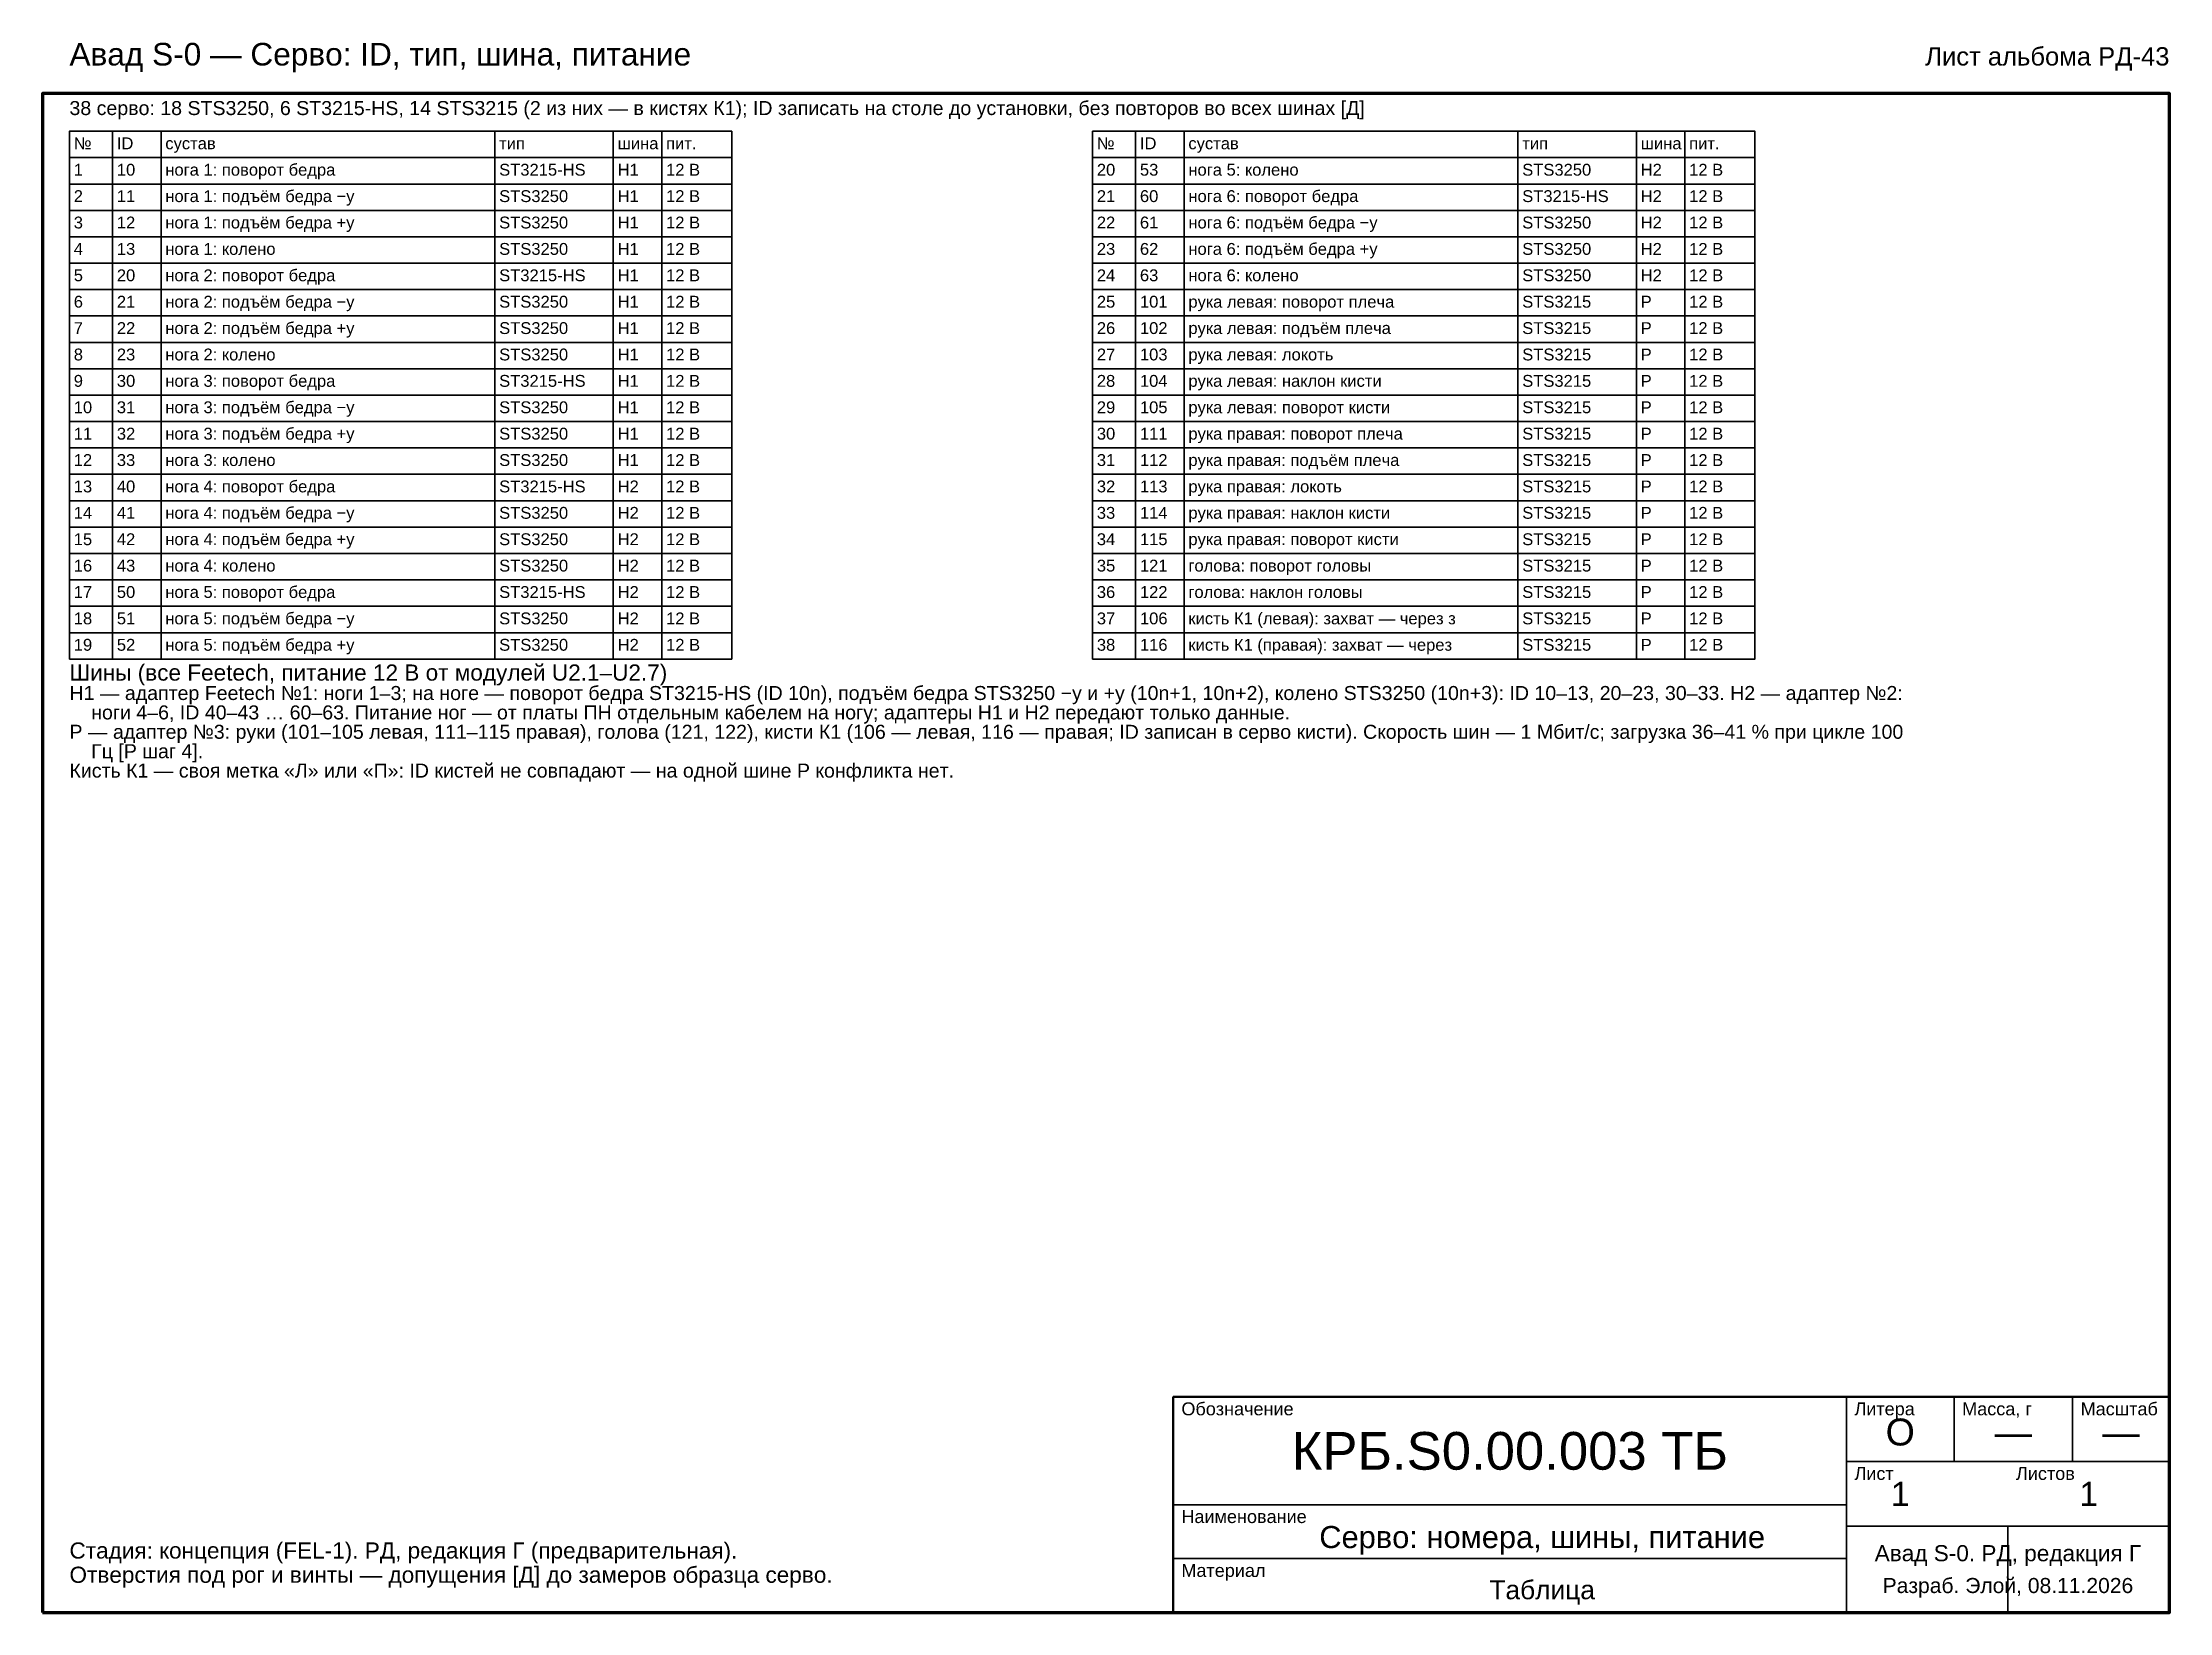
# Model space of a CAD drawing. Header units: millimetres. Extents: x 20 to 415, y 5 to 296.
import ezdxf
from ezdxf.enums import TextEntityAlignment as Align

# ---------------------------------------------------------------- set-up
doc = ezdxf.new("R2010")
doc.units = ezdxf.units.MM
for name, color, linetype, lineweight in [('РАМКА', 7, 'Continuous', 70), ('ТАБЛИЦА', 7, 'Continuous', 35), ('ТЕКСТ', 7, 'Continuous', 25)]:
    doc.layers.add(name, color=color, linetype=linetype, lineweight=lineweight)
doc.styles.add('GOST', font='arial.ttf')

msp = doc.modelspace()

# ---------------------------------------------------------------- linework, layer by layer
at = {"layer": 'РАМКА', "lineweight": 70}
msp.add_lwpolyline([(20, 5), (415, 5), (415, 287), (20, 287), (20, 5)], dxfattribs=at)
at = {"layer": 'ТАБЛИЦА'}
for p, q in [((33, 280), (33, 182)), ((42, 280), (42, 182)), ((104, 280), (104, 182)), ((126, 280), (126, 182)), ((135, 280), (135, 182)), ((223, 280), (223, 182)), ((232, 280), (232, 182)), ((294, 280), (294, 182)), ((316, 280), (316, 182)), ((325, 280), (325, 182)), ((25, 275.1), (148, 275.1)), ((215, 275.1), (338, 275.1)), ((25, 270.2), (148, 270.2)), ((215, 270.2), (338, 270.2)), ((25, 265.3), (148, 265.3)), ((215, 265.3), (338, 265.3)), ((25, 260.4), (148, 260.4)), ((215, 260.4), (338, 260.4)), ((25, 255.5), (148, 255.5)), ((215, 255.5), (338, 255.5)), ((25, 250.6), (148, 250.6)), ((215, 250.6), (338, 250.6)), ((25, 245.7), (148, 245.7)), ((215, 245.7), (338, 245.7)), ((25, 240.8), (148, 240.8)), ((215, 240.8), (338, 240.8)), ((25, 235.9), (148, 235.9)), ((215, 235.9), (338, 235.9)), ((25, 231), (148, 231)), ((215, 231), (338, 231)), ((25, 226.1), (148, 226.1)), ((215, 226.1), (338, 226.1)), ((25, 221.2), (148, 221.2)), ((215, 221.2), (338, 221.2)), ((25, 216.3), (148, 216.3)), ((215, 216.3), (338, 216.3)), ((25, 211.4), (148, 211.4)), ((215, 211.4), (338, 211.4)), ((25, 206.5), (148, 206.5)), ((215, 206.5), (338, 206.5)), ((25, 201.6), (148, 201.6)), ((215, 201.6), (338, 201.6)), ((25, 196.7), (148, 196.7)), ((215, 196.7), (338, 196.7)), ((25, 191.8), (148, 191.8)), ((215, 191.8), (338, 191.8)), ((25, 186.9), (148, 186.9)), ((215, 186.9), (338, 186.9)), ((355, 5), (355, 45)), ((375, 33), (375, 45)), ((397, 33), (397, 45)), ((355, 33), (415, 33)), ((230, 25), (355, 25)), ((355, 21), (415, 21)), ((385, 5), (385, 21)), ((230, 15), (355, 15))]:
    msp.add_line(p, q, dxfattribs=at)
at = {"layer": 'ТАБЛИЦА', "lineweight": 35}
for points in [[(25, 182), (148, 182), (148, 280), (25, 280), (25, 182)], [(215, 182), (338, 182), (338, 280), (215, 280), (215, 182)]]:
    msp.add_lwpolyline(points, dxfattribs=at)
at = {"layer": 'ТАБЛИЦА', "lineweight": 50}
msp.add_lwpolyline([(230, 5), (415, 5), (415, 45), (230, 45), (230, 5)], dxfattribs=at)

# ---------------------------------------------------------------- texts
at = {"layer": 'ТЕКСТ', "style": 'GOST'}
for s, height, p in [('Авад S-0 — Серво: ID, тип, шина, питание', 4.2, (25, 292.2)), ('38 серво: 18 STS3250, 6 ST3215-HS, 14 STS3215 (2 из них — в кистях К1); ID записать на столе до установки, без повторов во всех шинах [Д]', 2.6, (25, 283)), ('№', 2.2, (25.8, 276.65)), ('ID', 2.2, (33.8, 276.65)), ('сустав', 2.2, (42.8, 276.65)), ('тип', 2.2, (104.8, 276.65)), ('шина', 2.2, (126.8, 276.65)), ('пит.', 2.2, (135.8, 276.65)), ('№', 2.2, (215.8, 276.65)), ('ID', 2.2, (223.8, 276.65)), ('сустав', 2.2, (232.8, 276.65)), ('тип', 2.2, (294.8, 276.65)), ('шина', 2.2, (316.8, 276.65)), ('пит.', 2.2, (325.8, 276.65)), ('1', 2.2, (25.8, 271.75)), ('10', 2.2, (33.8, 271.75)), ('нога 1: поворот бедра', 2.2, (42.8, 271.75)), ('ST3215-HS', 2.2, (104.8, 271.75)), ('Н1', 2.2, (126.8, 271.75)), ('12 В', 2.2, (135.8, 271.75)), ('20', 2.2, (215.8, 271.75)), ('53', 2.2, (223.8, 271.75)), ('нога 5: колено', 2.2, (232.8, 271.75)), ('STS3250', 2.2, (294.8, 271.75)), ('Н2', 2.2, (316.8, 271.75)), ('12 В', 2.2, (325.8, 271.75)), ('2', 2.2, (25.8, 266.85)), ('11', 2.2, (33.8, 266.85)), ('нога 1: подъём бедра −y', 2.2, (42.8, 266.85)), ('STS3250', 2.2, (104.8, 266.85)), ('Н1', 2.2, (126.8, 266.85)), ('12 В', 2.2, (135.8, 266.85)), ('21', 2.2, (215.8, 266.85)), ('60', 2.2, (223.8, 266.85)), ('нога 6: поворот бедра', 2.2, (232.8, 266.85)), ('ST3215-HS', 2.2, (294.8, 266.85)), ('Н2', 2.2, (316.8, 266.85)), ('12 В', 2.2, (325.8, 266.85)), ('3', 2.2, (25.8, 261.95)), ('12', 2.2, (33.8, 261.95)), ('нога 1: подъём бедра +y', 2.2, (42.8, 261.95)), ('STS3250', 2.2, (104.8, 261.95)), ('Н1', 2.2, (126.8, 261.95)), ('12 В', 2.2, (135.8, 261.95)), ('22', 2.2, (215.8, 261.95)), ('61', 2.2, (223.8, 261.95)), ('нога 6: подъём бедра −y', 2.2, (232.8, 261.95)), ('STS3250', 2.2, (294.8, 261.95)), ('Н2', 2.2, (316.8, 261.95)), ('12 В', 2.2, (325.8, 261.95)), ('4', 2.2, (25.8, 257.05)), ('13', 2.2, (33.8, 257.05)), ('нога 1: колено', 2.2, (42.8, 257.05)), ('STS3250', 2.2, (104.8, 257.05)), ('Н1', 2.2, (126.8, 257.05)), ('12 В', 2.2, (135.8, 257.05)), ('23', 2.2, (215.8, 257.05)), ('62', 2.2, (223.8, 257.05)), ('нога 6: подъём бедра +y', 2.2, (232.8, 257.05)), ('STS3250', 2.2, (294.8, 257.05)), ('Н2', 2.2, (316.8, 257.05)), ('12 В', 2.2, (325.8, 257.05)), ('5', 2.2, (25.8, 252.15)), ('20', 2.2, (33.8, 252.15)), ('нога 2: поворот бедра', 2.2, (42.8, 252.15)), ('ST3215-HS', 2.2, (104.8, 252.15)), ('Н1', 2.2, (126.8, 252.15)), ('12 В', 2.2, (135.8, 252.15)), ('24', 2.2, (215.8, 252.15)), ('63', 2.2, (223.8, 252.15)), ('нога 6: колено', 2.2, (232.8, 252.15)), ('STS3250', 2.2, (294.8, 252.15)), ('Н2', 2.2, (316.8, 252.15)), ('12 В', 2.2, (325.8, 252.15)), ('6', 2.2, (25.8, 247.25)), ('21', 2.2, (33.8, 247.25)), ('нога 2: подъём бедра −y', 2.2, (42.8, 247.25)), ('STS3250', 2.2, (104.8, 247.25)), ('Н1', 2.2, (126.8, 247.25)), ('12 В', 2.2, (135.8, 247.25)), ('25', 2.2, (215.8, 247.25)), ('101', 2.2, (223.8, 247.25)), ('рука левая: поворот плеча', 2.2, (232.8, 247.25)), ('STS3215', 2.2, (294.8, 247.25)), ('Р', 2.2, (316.8, 247.25)), ('12 В', 2.2, (325.8, 247.25)), ('7', 2.2, (25.8, 242.35)), ('22', 2.2, (33.8, 242.35)), ('нога 2: подъём бедра +y', 2.2, (42.8, 242.35)), ('STS3250', 2.2, (104.8, 242.35)), ('Н1', 2.2, (126.8, 242.35)), ('12 В', 2.2, (135.8, 242.35)), ('26', 2.2, (215.8, 242.35)), ('102', 2.2, (223.8, 242.35)), ('рука левая: подъём плеча', 2.2, (232.8, 242.35)), ('STS3215', 2.2, (294.8, 242.35)), ('Р', 2.2, (316.8, 242.35)), ('12 В', 2.2, (325.8, 242.35)), ('8', 2.2, (25.8, 237.45)), ('23', 2.2, (33.8, 237.45)), ('нога 2: колено', 2.2, (42.8, 237.45)), ('STS3250', 2.2, (104.8, 237.45)), ('Н1', 2.2, (126.8, 237.45)), ('12 В', 2.2, (135.8, 237.45)), ('27', 2.2, (215.8, 237.45)), ('103', 2.2, (223.8, 237.45)), ('рука левая: локоть', 2.2, (232.8, 237.45)), ('STS3215', 2.2, (294.8, 237.45)), ('Р', 2.2, (316.8, 237.45)), ('12 В', 2.2, (325.8, 237.45)), ('9', 2.2, (25.8, 232.55)), ('30', 2.2, (33.8, 232.55)), ('нога 3: поворот бедра', 2.2, (42.8, 232.55)), ('ST3215-HS', 2.2, (104.8, 232.55)), ('Н1', 2.2, (126.8, 232.55)), ('12 В', 2.2, (135.8, 232.55)), ('28', 2.2, (215.8, 232.55)), ('104', 2.2, (223.8, 232.55)), ('рука левая: наклон кисти', 2.2, (232.8, 232.55)), ('STS3215', 2.2, (294.8, 232.55)), ('Р', 2.2, (316.8, 232.55)), ('12 В', 2.2, (325.8, 232.55)), ('10', 2.2, (25.8, 227.65)), ('31', 2.2, (33.8, 227.65)), ('нога 3: подъём бедра −y', 2.2, (42.8, 227.65)), ('STS3250', 2.2, (104.8, 227.65)), ('Н1', 2.2, (126.8, 227.65)), ('12 В', 2.2, (135.8, 227.65)), ('29', 2.2, (215.8, 227.65)), ('105', 2.2, (223.8, 227.65)), ('рука левая: поворот кисти', 2.2, (232.8, 227.65)), ('STS3215', 2.2, (294.8, 227.65)), ('Р', 2.2, (316.8, 227.65)), ('12 В', 2.2, (325.8, 227.65)), ('11', 2.2, (25.8, 222.75)), ('32', 2.2, (33.8, 222.75)), ('нога 3: подъём бедра +y', 2.2, (42.8, 222.75)), ('STS3250', 2.2, (104.8, 222.75)), ('Н1', 2.2, (126.8, 222.75)), ('12 В', 2.2, (135.8, 222.75)), ('30', 2.2, (215.8, 222.75)), ('111', 2.2, (223.8, 222.75)), ('рука правая: поворот плеча', 2.2, (232.8, 222.75)), ('STS3215', 2.2, (294.8, 222.75)), ('Р', 2.2, (316.8, 222.75)), ('12 В', 2.2, (325.8, 222.75)), ('12', 2.2, (25.8, 217.85)), ('33', 2.2, (33.8, 217.85)), ('нога 3: колено', 2.2, (42.8, 217.85)), ('STS3250', 2.2, (104.8, 217.85)), ('Н1', 2.2, (126.8, 217.85)), ('12 В', 2.2, (135.8, 217.85)), ('31', 2.2, (215.8, 217.85)), ('112', 2.2, (223.8, 217.85)), ('рука правая: подъём плеча', 2.2, (232.8, 217.85)), ('STS3215', 2.2, (294.8, 217.85)), ('Р', 2.2, (316.8, 217.85)), ('12 В', 2.2, (325.8, 217.85)), ('13', 2.2, (25.8, 212.95)), ('40', 2.2, (33.8, 212.95)), ('нога 4: поворот бедра', 2.2, (42.8, 212.95)), ('ST3215-HS', 2.2, (104.8, 212.95)), ('Н2', 2.2, (126.8, 212.95)), ('12 В', 2.2, (135.8, 212.95)), ('32', 2.2, (215.8, 212.95)), ('113', 2.2, (223.8, 212.95)), ('рука правая: локоть', 2.2, (232.8, 212.95)), ('STS3215', 2.2, (294.8, 212.95)), ('Р', 2.2, (316.8, 212.95)), ('12 В', 2.2, (325.8, 212.95)), ('14', 2.2, (25.8, 208.05)), ('41', 2.2, (33.8, 208.05)), ('нога 4: подъём бедра −y', 2.2, (42.8, 208.05)), ('STS3250', 2.2, (104.8, 208.05)), ('Н2', 2.2, (126.8, 208.05)), ('12 В', 2.2, (135.8, 208.05)), ('33', 2.2, (215.8, 208.05)), ('114', 2.2, (223.8, 208.05)), ('рука правая: наклон кисти', 2.2, (232.8, 208.05)), ('STS3215', 2.2, (294.8, 208.05)), ('Р', 2.2, (316.8, 208.05)), ('12 В', 2.2, (325.8, 208.05)), ('нога 4: подъём бедра +y', 2.2, (42.8, 203.15)), ('15', 2.2, (25.8, 203.15)), ('42', 2.2, (33.8, 203.15)), ('STS3250', 2.2, (104.8, 203.15)), ('Н2', 2.2, (126.8, 203.15)), ('12 В', 2.2, (135.8, 203.15)), ('34', 2.2, (215.8, 203.15)), ('115', 2.2, (223.8, 203.15)), ('рука правая: поворот кисти', 2.2, (232.8, 203.15)), ('STS3215', 2.2, (294.8, 203.15)), ('Р', 2.2, (316.8, 203.15)), ('12 В', 2.2, (325.8, 203.15)), ('16', 2.2, (25.8, 198.25)), ('43', 2.2, (33.8, 198.25)), ('нога 4: колено', 2.2, (42.8, 198.25)), ('STS3250', 2.2, (104.8, 198.25)), ('Н2', 2.2, (126.8, 198.25)), ('12 В', 2.2, (135.8, 198.25)), ('35', 2.2, (215.8, 198.25)), ('121', 2.2, (223.8, 198.25)), ('голова: поворот головы', 2.2, (232.8, 198.25)), ('STS3215', 2.2, (294.8, 198.25)), ('Р', 2.2, (316.8, 198.25)), ('12 В', 2.2, (325.8, 198.25)), ('17', 2.2, (25.8, 193.35)), ('50', 2.2, (33.8, 193.35)), ('нога 5: поворот бедра', 2.2, (42.8, 193.35)), ('ST3215-HS', 2.2, (104.8, 193.35)), ('Н2', 2.2, (126.8, 193.35)), ('12 В', 2.2, (135.8, 193.35)), ('36', 2.2, (215.8, 193.35)), ('122', 2.2, (223.8, 193.35)), ('голова: наклон головы', 2.2, (232.8, 193.35)), ('STS3215', 2.2, (294.8, 193.35)), ('Р', 2.2, (316.8, 193.35)), ('12 В', 2.2, (325.8, 193.35)), ('18', 2.2, (25.8, 188.45)), ('51', 2.2, (33.8, 188.45)), ('нога 5: подъём бедра −y', 2.2, (42.8, 188.45)), ('STS3250', 2.2, (104.8, 188.45)), ('Н2', 2.2, (126.8, 188.45)), ('12 В', 2.2, (135.8, 188.45)), ('37', 2.2, (215.8, 188.45)), ('106', 2.2, (223.8, 188.45)), ('кисть К1 (левая): захват — через з', 2.2, (232.8, 188.45)), ('STS3215', 2.2, (294.8, 188.45)), ('Р', 2.2, (316.8, 188.45)), ('12 В', 2.2, (325.8, 188.45)), ('19', 2.2, (25.8, 183.55)), ('52', 2.2, (33.8, 183.55)), ('нога 5: подъём бедра +y', 2.2, (42.8, 183.55)), ('STS3250', 2.2, (104.8, 183.55)), ('Н2', 2.2, (126.8, 183.55)), ('12 В', 2.2, (135.8, 183.55)), ('38', 2.2, (215.8, 183.55)), ('116', 2.2, (223.8, 183.55)), ('кисть К1 (правая): захват — через ', 2.2, (232.8, 183.55)), ('STS3215', 2.2, (294.8, 183.55)), ('Р', 2.2, (316.8, 183.55)), ('12 В', 2.2, (325.8, 183.55)), ('Шины (все Feetech, питание 12 В от модулей U2.1–U2.7)', 3, (25, 178)), ('Н1 — адаптер Feetech №1: ноги 1–3; на ноге — поворот бедра ST3215-HS (ID 10n), подъём бедра STS3250 −y и +y (10n+1, 10n+2), колено STS3250 (10n+3): ID 10–13, 20–23, 30–33. Н2 — адаптер №2:', 2.6, (25, 174.4)), ('Р — адаптер №3: руки (101–105 левая, 111–115 правая), голова (121, 122), кисти К1 (106 — левая, 116 — правая; ID записан в серво кисти). Скорость шин — 1 Мбит/с; загрузка 36–41 % при цикле 100', 2.6, (25, 167.2)), ('    ноги 4–6, ID 40–43 … 60–63. Питание ног — от платы ПН отдельным кабелем на ногу; адаптеры Н1 и Н2 передают только данные.', 2.6, (25, 170.8)), ('    Гц [Р шаг 4].', 2.6, (25, 163.6)), ('Кисть К1 — своя метка «Л» или «П»: ID кистей не совпадают — на одной шине Р конфликта нет.', 2.6, (25, 160)), ('Обозначение', 2.4, (231.5, 41.6)), ('Литера', 2.4, (356.5, 41.6)), ('Масса, г', 2.4, (376.5, 41.6)), ('Масштаб', 2.4, (398.5, 41.6)), ('Лист', 2.4, (356.5, 29.6)), ('Листов', 2.4, (386.5, 29.6)), ('Наименование', 2.4, (231.5, 21.6)), ('Стадия: концепция (FEL-1). РД, редакция Г (предварительная).', 3, (25, 15)), ('Отверстия под рог и винты — допущения [Д] до замеров образца серво.', 3, (25, 10.5)), ('Материал', 2.4, (231.5, 11.6))]:
    msp.add_text(s, height=height, dxfattribs=at).set_placement(p)
msp.add_text('Лист альбома РД-43', height=3.4, dxfattribs=at).set_placement((415, 292.2), align=Align.RIGHT)
for s, height, p in [('О', 5, (365, 38.5)), ('КРБ.S0.00.003 ТБ', 7, (292.5, 35)), ('—', 5, (386, 38.5)), ('—', 5, (406, 38.5)), ('1', 4.5, (365, 27)), ('1', 4.5, (400, 27)), ('Серво: номера, шины, питание', 4.0966, (298.5, 19)), ('Авад S-0. РД, редакция Г', 3, (385, 16)), ('Таблица', 3.5, (298.5, 9.2)), ('Разраб. Элой, 08.11.2026', 2.8, (385, 10))]:
    msp.add_text(s, height=height, dxfattribs=at).set_placement(p, align=Align.MIDDLE_CENTER)

doc.saveas('drawing.dxf')
